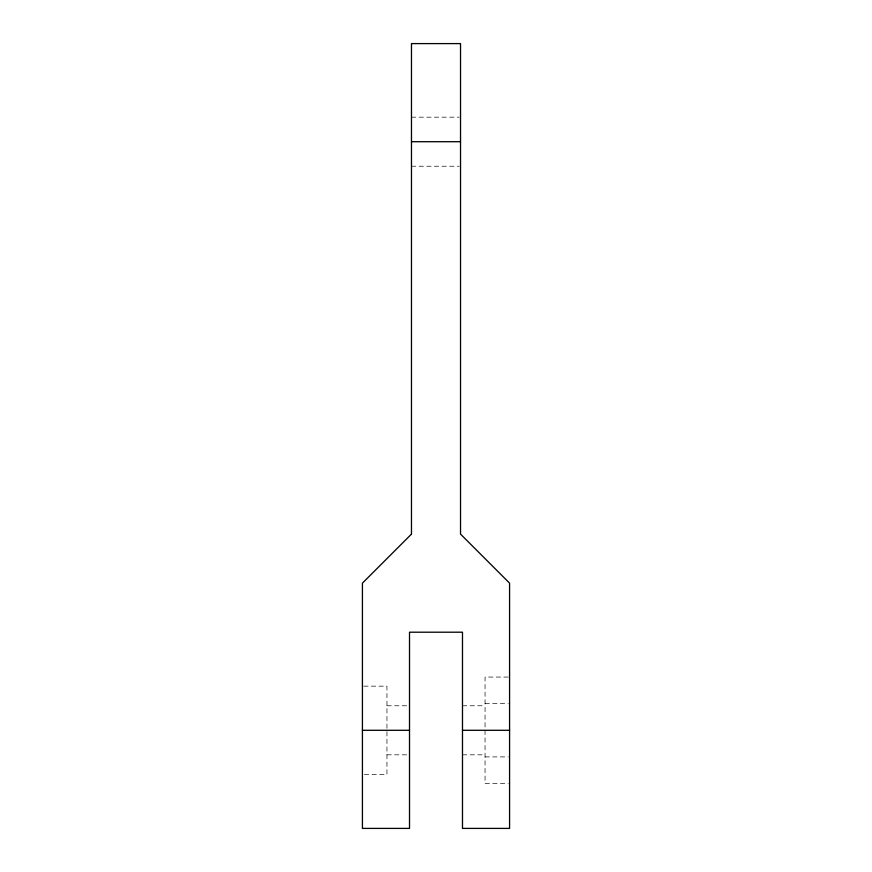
<?xml version="1.0" encoding="UTF-8"?>
<svg xmlns="http://www.w3.org/2000/svg" width="872" height="872" viewBox="0 0 872 872"><rect width="100%" height="100%" fill="white"/><g stroke="black" fill="none" stroke-linecap="round" stroke-linejoin="round"><path stroke-width="0.65" stroke-dasharray="4.36 3.27" d="M411.475 117.175L459.195 117.175M411.475 166.225L459.195 166.225M508.213 677.064L485.05 677.064L485.05 783.536L508.289 783.536M363.711 686.155L386.95 686.155L386.95 774.445L363.711 774.445M485.05 703.682L508.289 703.682M386.95 705.775L409.513 705.775M462.487 705.775L485.05 705.775M386.95 754.825L409.513 754.825M462.487 754.825L485.05 754.825M485.05 756.918L508.289 756.918"/><path stroke-width="1.31" d="M411.475 141.7L460.525 141.7M362.425 730.3L409.513 730.3M462.487 730.3L509.575 730.3M411.475 534.1L362.425 583.15L362.425 828.4L409.513 828.4L409.513 632.2L462.487 632.2L462.487 828.4L509.575 828.4L509.575 583.15L460.525 534.1L460.525 43.6L411.475 43.6L411.475 534.1"/></g></svg>
